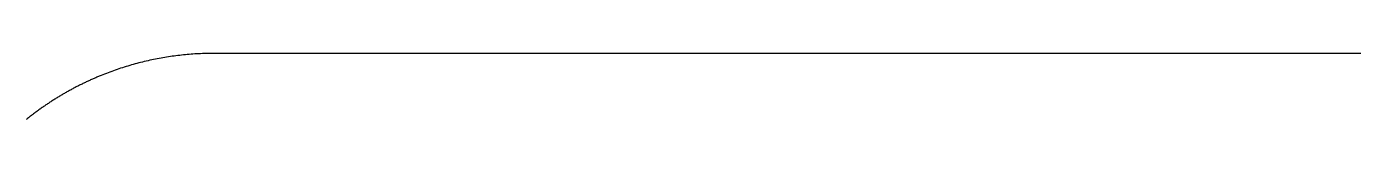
# Model space of a CAD drawing. Header units: millimetres. Extents: x -10 to 277, y -95 to 18.
# Drawn here: x 55.98 to 64.83, y 17.59 to 18.03 of the extents above; entities that cross this region are included whole.
import ezdxf

# ---------------------------------------------------------------- set-up
doc = ezdxf.new("R2010")
doc.units = ezdxf.units.MM
doc.header["$MEASUREMENT"] = 0
doc.layers.add('Edge.Cuts', color=53, linetype='CONTINUOUS')

msp = doc.modelspace()

# ---------------------------------------------------------------- linework, layer by layer
at = {"layer": 'Edge.Cuts', "linetype": 'Continuous'}
for p, q in [((56.81072, 17.982628), (56.798358, 17.979969)), ((56.823098, 17.985208), (56.81072, 17.982628)), ((56.835493, 17.98771), (56.823098, 17.985208)), ((56.847902, 17.990134), (56.835493, 17.98771)), ((56.860327, 17.992479), (56.847902, 17.990134)), ((56.872766, 17.994745), (56.860327, 17.992479)), ((56.885219, 17.996933), (56.872766, 17.994745)), ((56.897685, 17.999041), (56.885219, 17.996933)), ((56.910164, 18.001071), (56.897685, 17.999041)), ((56.922656, 18.003022), (56.910164, 18.001071)), ((56.93516, 18.004894), (56.922656, 18.003022)), ((56.947675, 18.006686), (56.93516, 18.004894)), ((56.960202, 18.0084), (56.947675, 18.006686)), ((56.972739, 18.010034), (56.960202, 18.0084)), ((56.985286, 18.011589), (56.972739, 18.010034)), ((56.997843, 18.013064), (56.985286, 18.011589)), ((57.010408, 18.01446), (56.997843, 18.013064)), ((57.022983, 18.015777), (57.010408, 18.01446)), ((57.035566, 18.017014), (57.022983, 18.015777)), ((57.048157, 18.018171), (57.035566, 18.017014)), ((57.060755, 18.019249), (57.048157, 18.018171)), ((57.07336, 18.020247), (57.060755, 18.019249)), ((57.085972, 18.021166), (57.07336, 18.020247)), ((57.09859, 18.022004), (57.085972, 18.021166)), ((57.111213, 18.022763), (57.09859, 18.022004)), ((57.123841, 18.023442), (57.111213, 18.022763)), ((57.136474, 18.024042), (57.123841, 18.023442)), ((57.149111, 18.024561), (57.136474, 18.024042)), ((57.161752, 18.025001), (57.149111, 18.024561)), ((57.174397, 18.02536), (57.161752, 18.025001)), ((57.187044, 18.02564), (57.174397, 18.02536)), ((57.199694, 18.02584), (57.187044, 18.02564)), ((57.212346, 18.02596), (57.199694, 18.02584)), ((57.225, 18.026), (57.212346, 18.02596)), ((209.475, 18.026), (57.225, 18.026)), ((56.519656, 17.897487), (56.507833, 17.892988)), ((56.531508, 17.901912), (56.519656, 17.897487)), ((56.543387, 17.906261), (56.531508, 17.901912)), ((56.555294, 17.910535), (56.543387, 17.906261)), ((56.567227, 17.914734), (56.555294, 17.910535)), ((56.579186, 17.918857), (56.567227, 17.914734)), ((56.591171, 17.922904), (56.579186, 17.918857)), ((56.603181, 17.926875), (56.591171, 17.922904)), ((56.615215, 17.930771), (56.603181, 17.926875)), ((56.627274, 17.93459), (56.615215, 17.930771)), ((56.639356, 17.938332), (56.627274, 17.93459)), ((56.651462, 17.941998), (56.639356, 17.938332)), ((56.66359, 17.945587), (56.651462, 17.941998)), ((56.675741, 17.9491), (56.66359, 17.945587)), ((56.687913, 17.952535), (56.675741, 17.9491)), ((56.700106, 17.955894), (56.687913, 17.952535)), ((56.71232, 17.959175), (56.700106, 17.955894)), ((56.724554, 17.962379), (56.71232, 17.959175)), ((56.736809, 17.965505), (56.724554, 17.962379)), ((56.749082, 17.968553), (56.736809, 17.965505)), ((56.761374, 17.971524), (56.749082, 17.968553)), ((56.773684, 17.974417), (56.761374, 17.971524)), ((56.786012, 17.977232), (56.773684, 17.974417)), ((56.798358, 17.979969), (56.786012, 17.977232)), ((56.311593, 17.805228), (56.30597, 17.80233)), ((56.317225, 17.808108), (56.311593, 17.805228)), ((56.322866, 17.81097), (56.317225, 17.808108)), ((56.328516, 17.813815), (56.322866, 17.81097)), ((56.334175, 17.816641), (56.328516, 17.813815)), ((56.339843, 17.81945), (56.334175, 17.816641)), ((56.34552, 17.82224), (56.339843, 17.81945)), ((56.351206, 17.825013), (56.34552, 17.82224)), ((56.3569, 17.827767), (56.351206, 17.825013)), ((56.362603, 17.830504), (56.3569, 17.827767)), ((56.368315, 17.833223), (56.362603, 17.830504)), ((56.374035, 17.835923), (56.368315, 17.833223)), ((56.379764, 17.838606), (56.374035, 17.835923)), ((56.385501, 17.84127), (56.379764, 17.838606)), ((56.391247, 17.843916), (56.385501, 17.84127)), ((56.397001, 17.846544), (56.391247, 17.843916)), ((56.402763, 17.849154), (56.397001, 17.846544)), ((56.408534, 17.851746), (56.402763, 17.849154)), ((56.414312, 17.854319), (56.408534, 17.851746)), ((56.420099, 17.856874), (56.414312, 17.854319)), ((56.425894, 17.859411), (56.420099, 17.856874)), ((56.431697, 17.861929), (56.425894, 17.859411)), ((56.437508, 17.864429), (56.431697, 17.861929)), ((56.443326, 17.866911), (56.437508, 17.864429)), ((56.449153, 17.869374), (56.443326, 17.866911)), ((56.454987, 17.871819), (56.449153, 17.869374)), ((56.460829, 17.874245), (56.454987, 17.871819)), ((56.472535, 17.879042), (56.460829, 17.874245)), ((56.484272, 17.883765), (56.472535, 17.879042)), ((56.496038, 17.888414), (56.484272, 17.883765)), ((56.507833, 17.892988), (56.496038, 17.888414)), ((56.157822, 17.71748), (56.152479, 17.714097)), ((56.163177, 17.720846), (56.157822, 17.71748)), ((56.168542, 17.724195), (56.163177, 17.720846)), ((56.173918, 17.727528), (56.168542, 17.724195)), ((56.179304, 17.730843), (56.173918, 17.727528)), ((56.184701, 17.734142), (56.179304, 17.730843)), ((56.190107, 17.737423), (56.184701, 17.734142)), ((56.195525, 17.740687), (56.190107, 17.737423)), ((56.200953, 17.743934), (56.195525, 17.740687)), ((56.206391, 17.747164), (56.200953, 17.743934)), ((56.211839, 17.750376), (56.206391, 17.747164)), ((56.217298, 17.753572), (56.211839, 17.750376)), ((56.222766, 17.75675), (56.217298, 17.753572)), ((56.228245, 17.759911), (56.222766, 17.75675)), ((56.233733, 17.763055), (56.228245, 17.759911)), ((56.239232, 17.766181), (56.233733, 17.763055)), ((56.24474, 17.76929), (56.239232, 17.766181)), ((56.250259, 17.772381), (56.24474, 17.76929)), ((56.255787, 17.775455), (56.250259, 17.772381)), ((56.261325, 17.778512), (56.255787, 17.775455)), ((56.266872, 17.78155), (56.261325, 17.778512)), ((56.272429, 17.784572), (56.266872, 17.78155)), ((56.277996, 17.787576), (56.272429, 17.784572)), ((56.283572, 17.790562), (56.277996, 17.787576)), ((56.289157, 17.79353), (56.283572, 17.790562)), ((56.294753, 17.796482), (56.289157, 17.79353)), ((56.300357, 17.799415), (56.294753, 17.796482)), ((56.30597, 17.80233), (56.300357, 17.799415)), ((56.032647, 17.631696), (56.027576, 17.627918)), ((56.037731, 17.635459), (56.032647, 17.631696)), ((56.042826, 17.639205), (56.037731, 17.635459)), ((56.047933, 17.642936), (56.042826, 17.639205)), ((56.053052, 17.64665), (56.047933, 17.642936)), ((56.058183, 17.650348), (56.053052, 17.64665)), ((56.063324, 17.654029), (56.058183, 17.650348)), ((56.068479, 17.657695), (56.063324, 17.654029)), ((56.073644, 17.661343), (56.068479, 17.657695)), ((56.078821, 17.664976), (56.073644, 17.661343)), ((56.084009, 17.668592), (56.078821, 17.664976)), ((56.089209, 17.672192), (56.084009, 17.668592)), ((56.09442, 17.675775), (56.089209, 17.672192)), ((56.099643, 17.679343), (56.09442, 17.675775)), ((56.104876, 17.682893), (56.099643, 17.679343)), ((56.110121, 17.686427), (56.104876, 17.682893)), ((56.115377, 17.689944), (56.110121, 17.686427)), ((56.120645, 17.693444), (56.115377, 17.689944)), ((56.125923, 17.696928), (56.120645, 17.693444)), ((56.131213, 17.700396), (56.125923, 17.696928)), ((56.136513, 17.703846), (56.131213, 17.700396)), ((56.141824, 17.70728), (56.136513, 17.703846)), ((56.147146, 17.710696), (56.141824, 17.70728)), ((56.152479, 17.714097), (56.147146, 17.710696)), ((55.977528, 17.589256), (55.97259, 17.585303)), ((55.982477, 17.593193), (55.977528, 17.589256)), ((55.98744, 17.597115), (55.982477, 17.593193)), ((55.992414, 17.601021), (55.98744, 17.597115)), ((55.997401, 17.604911), (55.992414, 17.601021)), ((56.002399, 17.608785), (55.997401, 17.604911)), ((56.007411, 17.612644), (56.002399, 17.608785)), ((56.012434, 17.616486), (56.007411, 17.612644)), ((56.017469, 17.620313), (56.012434, 17.616486)), ((56.022516, 17.624123), (56.017469, 17.620313)), ((56.027576, 17.627918), (56.022516, 17.624123))]:
    msp.add_line(p, q, dxfattribs=at)

doc.saveas('drawing.dxf')
